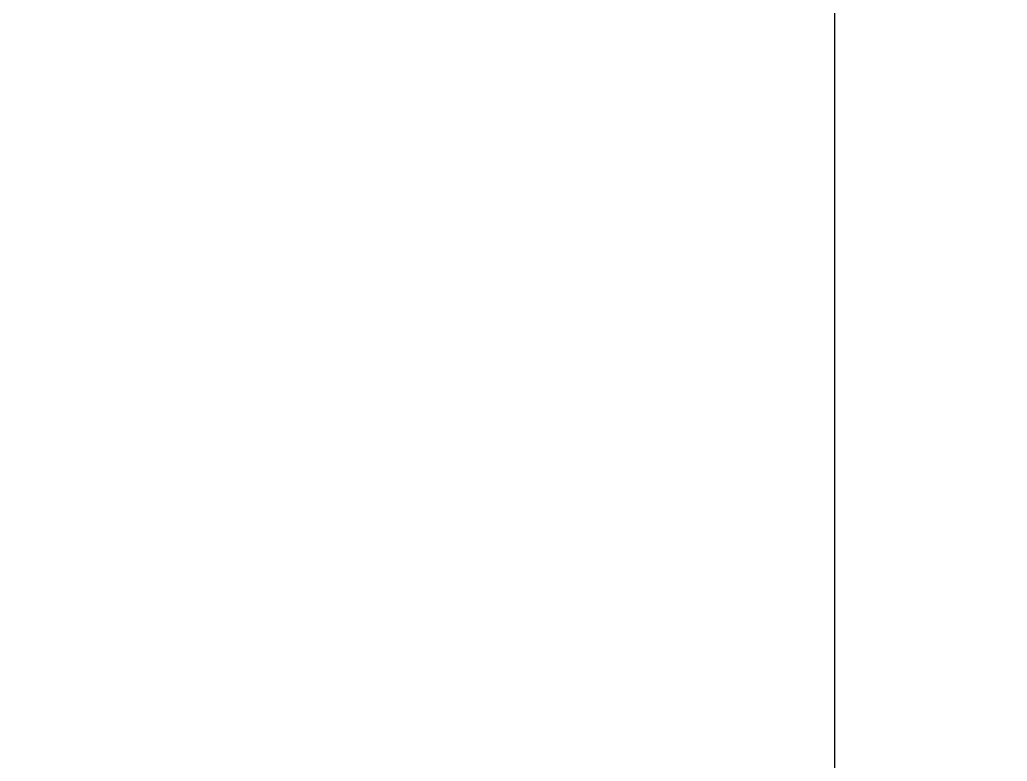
# Model space of a CAD drawing. Header units: millimetres. Extents: x 0 to 69574, y -5 to 41746.
# Drawn here: x 39667.07 to 39680.54, y 24598.29 to 24608.41 of the extents above; entities that cross this region are included whole.
import ezdxf

# ---------------------------------------------------------------- set-up
doc = ezdxf.new("R2010")
doc.units = ezdxf.units.MM
doc.set_wipeout_variables(frame=1)
doc.layers.add('! NO PLOT !', color=7, linetype='Continuous', true_color=0xff75dd, plot=False)
doc.layers.add('000-PI-Oprema', color=30, linetype='Continuous', lineweight=5)
doc.layers.add('000-PI-ORMAR', color=2, linetype='Continuous')

# ---------------------------------------------------------------- blocks, each defined once
blk = doc.blocks.new('F60-47290126')
blk.add_wipeout([(46615.131, 36167.854), (46650.831, 36167.854), (46650.831, 36078.354), (46615.131, 36078.354)]).dxf.layer = '000-PI-Oprema'
at = {"layer": '000-PI-Oprema'}
for p, q in [((46615.131, 36101.825), (46615.131, 36144.384)), ((46616.23, 36107.002), (46616.216, 36106.954)), ((46616.292, 36106.991), (46616.23, 36107.002)), ((46616.23, 36107.002), (46616.23, 36107.002)), ((46616.204, 36106.906), (46616.193, 36106.858)), ((46616.216, 36106.954), (46616.204, 36106.906)), ((46616.355, 36106.979), (46616.292, 36106.991)), ((46616.418, 36106.968), (46616.355, 36106.979)), ((46616.481, 36106.956), (46616.418, 36106.968)), ((46616.544, 36106.945), (46616.481, 36106.956)), ((46616.607, 36106.933), (46616.544, 36106.945)), ((46616.67, 36106.922), (46616.607, 36106.933)), ((46616.638, 36106.856), (46616.648, 36106.878)), ((46616.648, 36106.878), (46616.659, 36106.9)), ((46616.659, 36106.9), (46616.67, 36106.922)), ((46616.67, 36106.922), (46616.67, 36106.922)), ((46617.155, 36106.869), (46617.105, 36106.844)), ((46617.208, 36106.887), (46617.155, 36106.869)), ((46617.263, 36106.898), (46617.208, 36106.887)), ((46617.318, 36106.902), (46617.263, 36106.898)), ((46617.374, 36106.902), (46617.318, 36106.902)), ((46617.43, 36106.897), (46617.374, 36106.902)), ((46617.485, 36106.888), (46617.43, 36106.897)), ((46617.539, 36106.874), (46617.485, 36106.888)), ((46617.591, 36106.855), (46617.539, 36106.874)), ((46616.173, 36106.761), (46616.164, 36106.712)), ((46616.182, 36106.81), (46616.173, 36106.761)), ((46616.193, 36106.858), (46616.182, 36106.81)), ((46616.584, 36106.72), (46616.592, 36106.743)), ((46616.592, 36106.743), (46616.601, 36106.766)), ((46616.601, 36106.766), (46616.61, 36106.788)), ((46616.61, 36106.788), (46616.619, 36106.811)), ((46616.619, 36106.811), (46616.628, 36106.833)), ((46616.628, 36106.833), (46616.638, 36106.856)), ((46616.986, 36106.728), (46616.957, 36106.681)), ((46617.02, 36106.772), (46616.986, 36106.728)), ((46617.06, 36106.811), (46617.02, 36106.772)), ((46617.105, 36106.844), (46617.06, 36106.811)), ((46617.641, 36106.83), (46617.591, 36106.855)), ((46617.688, 36106.801), (46617.641, 36106.83)), ((46617.732, 36106.767), (46617.688, 36106.801)), ((46617.772, 36106.729), (46617.732, 36106.767)), ((46617.808, 36106.687), (46617.772, 36106.729)), ((46616.15, 36106.618), (46616.145, 36106.573)), ((46616.157, 36106.664), (46616.15, 36106.618)), ((46616.164, 36106.712), (46616.157, 36106.664)), ((46616.157, 36106.664), (46616.157, 36106.664)), ((46616.543, 36106.58), (46616.549, 36106.604)), ((46616.549, 36106.604), (46616.555, 36106.627)), ((46616.555, 36106.627), (46616.562, 36106.651)), ((46616.562, 36106.651), (46616.569, 36106.674)), ((46616.569, 36106.674), (46616.576, 36106.697)), ((46616.576, 36106.697), (46616.584, 36106.72)), ((46616.932, 36106.631), (46616.91, 36106.58)), ((46616.957, 36106.681), (46616.932, 36106.631)), ((46617.841, 36106.642), (46617.808, 36106.687)), ((46617.87, 36106.595), (46617.841, 36106.642)), ((46617.895, 36106.546), (46617.87, 36106.595)), ((46616.136, 36106.482), (46616.133, 36106.436)), ((46616.14, 36106.528), (46616.136, 36106.482)), ((46616.145, 36106.573), (46616.14, 36106.528)), ((46616.516, 36106.437), (46616.519, 36106.461)), ((46616.519, 36106.461), (46616.523, 36106.485)), ((46616.523, 36106.485), (46616.527, 36106.509)), ((46616.527, 36106.509), (46616.532, 36106.533)), ((46616.532, 36106.533), (46616.537, 36106.557)), ((46616.537, 36106.557), (46616.543, 36106.58)), ((46616.873, 36106.475), (46616.858, 36106.421)), ((46616.891, 36106.527), (46616.873, 36106.475)), ((46616.91, 36106.58), (46616.891, 36106.527)), ((46617.917, 36106.495), (46617.895, 36106.546)), ((46617.936, 36106.443), (46617.917, 36106.495)), ((46616.132, 36106.391), (46616.131, 36106.345)), ((46616.131, 36106.345), (46616.131, 36106.299)), ((46616.133, 36106.436), (46616.132, 36106.391)), ((46616.508, 36106.316), (46616.509, 36106.34)), ((46616.509, 36106.34), (46616.51, 36106.365)), ((46616.51, 36106.365), (46616.511, 36106.389)), ((46616.511, 36106.389), (46616.514, 36106.413)), ((46616.514, 36106.413), (46616.516, 36106.437)), ((46616.844, 36106.367), (46616.831, 36106.313)), ((46616.858, 36106.421), (46616.844, 36106.367)), ((46617.348, 36106.309), (46617.36, 36106.332)), ((46617.36, 36106.332), (46617.377, 36106.352)), ((46617.377, 36106.352), (46617.398, 36106.368)), ((46617.398, 36106.368), (46617.422, 36106.378)), ((46617.422, 36106.378), (46617.448, 36106.381)), ((46617.448, 36106.381), (46617.474, 36106.378)), ((46617.474, 36106.378), (46617.499, 36106.371)), ((46617.499, 36106.371), (46617.522, 36106.358)), ((46617.522, 36106.358), (46617.542, 36106.341)), ((46617.542, 36106.341), (46617.559, 36106.321)), ((46617.559, 36106.321), (46617.572, 36106.299)), ((46617.951, 36106.39), (46617.936, 36106.443)), ((46617.964, 36106.336), (46617.951, 36106.39)), ((46617.974, 36106.282), (46617.964, 36106.336)), ((46616.131, 36106.299), (46616.132, 36106.254)), ((46616.132, 36106.254), (46616.135, 36106.208)), ((46616.135, 36106.208), (46616.139, 36106.163)), ((46616.508, 36106.291), (46616.508, 36106.316)), ((46616.509, 36106.267), (46616.508, 36106.291)), ((46616.51, 36106.243), (46616.509, 36106.267)), ((46616.512, 36106.218), (46616.51, 36106.243)), ((46616.515, 36106.194), (46616.512, 36106.218)), ((46616.519, 36106.17), (46616.515, 36106.194)), ((46616.807, 36106.191), (46616.801, 36106.167)), ((46616.812, 36106.215), (46616.807, 36106.191)), ((46616.815, 36106.229), (46616.812, 36106.215)), ((46616.812, 36106.215), (46616.812, 36106.215)), ((46616.818, 36106.243), (46616.815, 36106.229)), ((46616.82, 36106.257), (46616.818, 36106.243)), ((46616.823, 36106.271), (46616.82, 36106.257)), ((46616.826, 36106.285), (46616.823, 36106.271)), ((46616.828, 36106.299), (46616.826, 36106.285)), ((46616.831, 36106.313), (46616.828, 36106.299)), ((46616.831, 36106.313), (46616.831, 36106.313)), ((46617.307, 36106.185), (46617.314, 36106.21)), ((46617.314, 36106.21), (46617.321, 36106.235)), ((46617.321, 36106.235), (46617.329, 36106.26)), ((46617.329, 36106.26), (46617.338, 36106.285)), ((46617.338, 36106.285), (46617.348, 36106.309)), ((46617.572, 36106.299), (46617.583, 36106.275)), ((46617.583, 36106.275), (46617.592, 36106.25)), ((46617.592, 36106.25), (46617.598, 36106.225)), ((46617.598, 36106.225), (46617.604, 36106.2)), ((46617.604, 36106.2), (46617.608, 36106.175)), ((46617.982, 36106.227), (46617.974, 36106.282)), ((46617.988, 36106.173), (46617.982, 36106.227)), ((46616.139, 36106.163), (46616.144, 36106.118)), ((46616.144, 36106.118), (46616.15, 36106.072)), ((46616.15, 36106.072), (46616.159, 36106.027)), ((46616.524, 36106.146), (46616.519, 36106.17)), ((46616.53, 36106.122), (46616.524, 36106.146)), ((46616.537, 36106.099), (46616.53, 36106.122)), ((46616.546, 36106.076), (46616.537, 36106.099)), ((46616.557, 36106.054), (46616.546, 36106.076)), ((46616.57, 36106.033), (46616.557, 36106.054)), ((46616.773, 36106.072), (46616.764, 36106.049)), ((46616.781, 36106.095), (46616.773, 36106.072)), ((46616.789, 36106.119), (46616.781, 36106.095)), ((46616.795, 36106.143), (46616.789, 36106.119)), ((46616.801, 36106.167), (46616.795, 36106.143)), ((46617.279, 36106.049), (46617.282, 36106.063)), ((46617.282, 36106.063), (46617.285, 36106.077)), ((46617.285, 36106.077), (46617.287, 36106.091)), ((46617.287, 36106.091), (46617.29, 36106.105)), ((46617.29, 36106.105), (46617.293, 36106.119)), ((46617.293, 36106.119), (46617.295, 36106.134)), ((46617.295, 36106.134), (46617.301, 36106.159)), ((46617.295, 36106.134), (46617.295, 36106.134)), ((46617.301, 36106.159), (46617.307, 36106.185)), ((46617.608, 36106.175), (46617.612, 36106.149)), ((46617.612, 36106.149), (46617.614, 36106.123)), ((46617.614, 36106.123), (46617.616, 36106.098)), ((46617.616, 36106.098), (46617.617, 36106.072)), ((46617.617, 36106.072), (46617.618, 36106.046)), ((46617.991, 36106.118), (46617.988, 36106.173)), ((46617.994, 36106.063), (46617.991, 36106.118)), ((46617.994, 36106.008), (46617.994, 36106.063)), ((46616.159, 36106.027), (46616.169, 36105.982)), ((46616.169, 36105.982), (46616.181, 36105.938)), ((46616.181, 36105.938), (46616.195, 36105.895)), ((46616.586, 36106.014), (46616.57, 36106.033)), ((46616.605, 36105.998), (46616.586, 36106.014)), ((46616.626, 36105.986), (46616.605, 36105.998)), ((46616.65, 36105.979), (46616.626, 36105.986)), ((46616.674, 36105.976), (46616.65, 36105.979)), ((46616.699, 36105.98), (46616.674, 36105.976)), ((46616.721, 36105.99), (46616.699, 36105.98)), ((46616.739, 36106.007), (46616.721, 36105.99)), ((46616.753, 36106.027), (46616.739, 36106.007)), ((46616.764, 36106.049), (46616.753, 36106.027)), ((46617.241, 36105.902), (46617.254, 36105.946)), ((46617.254, 36105.946), (46617.266, 36105.99)), ((46617.266, 36105.99), (46617.276, 36106.035)), ((46617.276, 36106.035), (46617.279, 36106.049)), ((46617.276, 36106.035), (46617.276, 36106.035)), ((46617.611, 36105.917), (46617.609, 36105.891)), ((46617.613, 36105.942), (46617.611, 36105.917)), ((46617.615, 36105.968), (46617.613, 36105.942)), ((46617.617, 36105.994), (46617.615, 36105.968)), ((46617.618, 36106.046), (46617.617, 36106.02)), ((46617.617, 36106.02), (46617.617, 36105.994)), ((46617.99, 36105.897), (46617.993, 36105.952)), ((46617.993, 36105.952), (46617.994, 36106.008)), ((46616.195, 36105.895), (46616.212, 36105.852)), ((46616.212, 36105.852), (46616.231, 36105.811)), ((46616.231, 36105.811), (46616.253, 36105.77)), ((46617.192, 36105.773), (46617.21, 36105.815)), ((46617.21, 36105.815), (46617.227, 36105.858)), ((46617.227, 36105.858), (46617.241, 36105.902)), ((46617.593, 36105.79), (46617.588, 36105.765)), ((46617.598, 36105.815), (46617.593, 36105.79)), ((46617.602, 36105.84), (46617.598, 36105.815)), ((46617.606, 36105.866), (46617.602, 36105.84)), ((46617.609, 36105.891), (46617.606, 36105.866)), ((46617.974, 36105.733), (46617.98, 36105.788)), ((46617.98, 36105.788), (46617.986, 36105.842)), ((46617.986, 36105.842), (46617.99, 36105.897)), ((46616.253, 36105.77), (46616.278, 36105.732)), ((46616.278, 36105.732), (46616.305, 36105.695)), ((46616.305, 36105.695), (46616.335, 36105.661)), ((46616.335, 36105.661), (46616.368, 36105.629)), ((46617.089, 36105.621), (46617.12, 36105.655)), ((46617.12, 36105.655), (46617.147, 36105.692)), ((46617.147, 36105.692), (46617.171, 36105.732)), ((46617.171, 36105.732), (46617.192, 36105.773)), ((46617.562, 36105.665), (46617.554, 36105.64)), ((46617.569, 36105.69), (46617.562, 36105.665)), ((46617.576, 36105.714), (46617.569, 36105.69)), ((46617.582, 36105.739), (46617.576, 36105.714)), ((46617.588, 36105.765), (46617.582, 36105.739)), ((46617.957, 36105.624), (46617.966, 36105.678)), ((46617.966, 36105.678), (46617.974, 36105.733)), ((46616.368, 36105.629), (46616.404, 36105.6)), ((46616.404, 36105.6), (46616.442, 36105.574)), ((46616.442, 36105.574), (46616.483, 36105.553)), ((46616.483, 36105.553), (46616.525, 36105.535)), ((46616.525, 36105.535), (46616.569, 36105.521)), ((46616.569, 36105.521), (46616.614, 36105.51)), ((46616.843, 36105.504), (46616.889, 36105.513)), ((46616.889, 36105.513), (46616.933, 36105.526)), ((46616.933, 36105.526), (46616.976, 36105.542)), ((46616.976, 36105.542), (46617.017, 36105.564)), ((46617.017, 36105.564), (46617.055, 36105.59)), ((46617.055, 36105.59), (46617.089, 36105.621)), ((46617.508, 36105.521), (46617.497, 36105.497)), ((46617.518, 36105.544), (46617.508, 36105.521)), ((46617.528, 36105.568), (46617.518, 36105.544)), ((46617.537, 36105.592), (46617.528, 36105.568)), ((46617.546, 36105.616), (46617.537, 36105.592)), ((46617.554, 36105.64), (46617.546, 36105.616)), ((46617.923, 36105.462), (46617.936, 36105.516)), ((46617.936, 36105.516), (46617.947, 36105.57)), ((46617.947, 36105.57), (46617.957, 36105.624)), ((46616.614, 36105.51), (46616.66, 36105.503)), ((46616.66, 36105.503), (46616.705, 36105.499)), ((46616.705, 36105.499), (46616.752, 36105.498)), ((46616.752, 36105.498), (46616.798, 36105.499)), ((46616.798, 36105.499), (46616.843, 36105.504)), ((46617.448, 36105.406), (46617.435, 36105.384)), ((46617.435, 36105.384), (46617.498, 36105.372)), ((46617.435, 36105.384), (46617.435, 36105.384)), ((46617.461, 36105.428), (46617.448, 36105.406)), ((46617.474, 36105.451), (46617.461, 36105.428)), ((46617.486, 36105.474), (46617.474, 36105.451)), ((46617.497, 36105.497), (46617.486, 36105.474)), ((46617.895, 36105.355), (46617.91, 36105.408)), ((46617.91, 36105.408), (46617.923, 36105.462)), ((46615.131, 36105.304), (46650.831, 36105.304)), ((46617.498, 36105.372), (46617.562, 36105.36)), ((46617.562, 36105.36), (46617.626, 36105.349)), ((46617.626, 36105.349), (46617.689, 36105.337)), ((46617.689, 36105.337), (46617.753, 36105.325)), ((46617.753, 36105.325), (46617.816, 36105.314)), ((46617.816, 36105.314), (46617.88, 36105.302)), ((46617.88, 36105.302), (46617.895, 36105.355)), ((46617.88, 36105.302), (46617.88, 36105.302)), ((46615.131, 36105.178), (46627.381, 36105.178)), ((46616.255, 36105.002), (46616.157, 36105.002)), ((46616.157, 36105.002), (46616.188, 36104.925)), ((46616.157, 36105.002), (46616.157, 36105.002)), ((46616.352, 36105.002), (46616.255, 36105.002)), ((46616.45, 36105.002), (46616.352, 36105.002)), ((46616.547, 36105.002), (46616.45, 36105.002)), ((46616.645, 36105.002), (46616.547, 36105.002)), ((46616.743, 36105.002), (46616.645, 36105.002)), ((46616.84, 36105.002), (46616.743, 36105.002)), ((46616.859, 36104.956), (46616.84, 36105.002)), ((46616.84, 36105.002), (46616.84, 36105.002)), ((46617.264, 36105.002), (46617.925, 36105.002)), ((46617.264, 36104.906), (46617.264, 36105.002)), ((46617.264, 36105.002), (46617.264, 36105.002)), ((46617.925, 36105.002), (46617.925, 36104.898)), ((46617.925, 36105.002), (46617.925, 36105.002)), ((46616.188, 36104.925), (46616.213, 36104.846)), ((46616.213, 36104.846), (46616.231, 36104.766)), ((46616.875, 36104.91), (46616.859, 36104.956)), ((46616.889, 36104.863), (46616.875, 36104.91)), ((46616.9, 36104.816), (46616.889, 36104.863)), ((46617.264, 36104.81), (46617.264, 36104.906)), ((46617.925, 36104.898), (46617.925, 36104.795)), ((46616.231, 36104.766), (46616.242, 36104.684)), ((46616.91, 36104.768), (46616.9, 36104.816)), ((46616.917, 36104.719), (46616.91, 36104.768)), ((46616.923, 36104.67), (46616.917, 36104.719)), ((46617.264, 36104.715), (46617.264, 36104.81)), ((46617.264, 36104.619), (46617.264, 36104.715)), ((46617.925, 36104.795), (46617.925, 36104.691)), ((46616.242, 36104.684), (46616.248, 36104.602)), ((46616.248, 36104.602), (46616.248, 36104.521)), ((46616.926, 36104.621), (46616.923, 36104.67)), ((46616.928, 36104.572), (46616.926, 36104.621)), ((46616.928, 36104.523), (46616.928, 36104.572)), ((46617.264, 36104.523), (46617.264, 36104.619)), ((46617.925, 36104.691), (46617.925, 36104.588)), ((46617.925, 36104.588), (46617.925, 36104.485)), ((46616.244, 36104.439), (46616.237, 36104.357)), ((46616.248, 36104.521), (46616.244, 36104.439)), ((46616.491, 36104.365), (46616.442, 36104.474)), ((46616.442, 36104.474), (46616.926, 36104.474)), ((46616.442, 36104.474), (46616.442, 36104.474)), ((46616.926, 36104.474), (46616.928, 36104.523)), ((46616.926, 36104.474), (46616.926, 36104.474)), ((46617.264, 36104.428), (46617.264, 36104.523)), ((46617.925, 36104.485), (46617.925, 36104.381)), ((46616.237, 36104.357), (46616.226, 36104.276)), ((46616.539, 36104.256), (46616.491, 36104.365)), ((46617.264, 36104.332), (46616.658, 36104.332)), ((46616.658, 36104.332), (46616.754, 36104.117)), ((46616.658, 36104.332), (46616.658, 36104.332)), ((46617.264, 36104.332), (46617.264, 36104.428)), ((46617.264, 36104.332), (46617.264, 36104.332)), ((46617.925, 36104.381), (46617.925, 36104.278)), ((46616.212, 36104.195), (46616.197, 36104.114)), ((46616.226, 36104.276), (46616.212, 36104.195)), ((46616.588, 36104.147), (46616.539, 36104.256)), ((46617.44, 36104.07), (46617.347, 36104.278)), ((46617.925, 36104.278), (46617.347, 36104.278)), ((46617.347, 36104.278), (46617.347, 36104.278)), ((46617.925, 36104.278), (46617.925, 36104.278)), ((46616.18, 36104.033), (46616.163, 36103.953)), ((46616.197, 36104.114), (46616.18, 36104.033)), ((46616.636, 36104.038), (46616.588, 36104.147)), ((46616.684, 36103.929), (46616.636, 36104.038)), ((46616.754, 36104.117), (46616.849, 36103.901)), ((46617.532, 36103.863), (46617.44, 36104.07)), ((46615.131, 36103.899), (46650.831, 36103.899)), ((46616.163, 36103.953), (46616.145, 36103.873)), ((46616.733, 36103.82), (46616.684, 36103.929)), ((46616.849, 36103.901), (46616.945, 36103.686)), ((46616.128, 36103.792), (46616.111, 36103.712)), ((46616.145, 36103.873), (46616.128, 36103.792)), ((46616.781, 36103.711), (46616.733, 36103.82)), ((46617.624, 36103.655), (46617.532, 36103.863)), ((46616.096, 36103.631), (46616.083, 36103.55)), ((46616.111, 36103.712), (46616.096, 36103.631)), ((46616.759, 36103.593), (46616.77, 36103.652)), ((46616.77, 36103.652), (46616.781, 36103.711)), ((46616.781, 36103.711), (46616.781, 36103.711)), ((46616.945, 36103.686), (46617.041, 36103.47)), ((46617.717, 36103.447), (46617.624, 36103.655)), ((46616.083, 36103.55), (46616.072, 36103.469)), ((46616.742, 36103.473), (46616.75, 36103.533)), ((46616.75, 36103.533), (46616.759, 36103.593)), ((46616.064, 36103.387), (46616.06, 36103.305)), ((46616.072, 36103.469), (46616.064, 36103.387)), ((46616.732, 36103.353), (46616.736, 36103.413)), ((46616.736, 36103.413), (46616.742, 36103.473)), ((46617.041, 36103.47), (46617.136, 36103.255)), ((46617.809, 36103.24), (46617.717, 36103.447)), ((46616.06, 36103.305), (46616.06, 36103.223)), ((46616.06, 36103.223), (46616.066, 36103.141)), ((46616.731, 36103.293), (46616.732, 36103.353)), ((46616.731, 36103.232), (46616.731, 36103.293)), ((46616.734, 36103.172), (46616.731, 36103.232)), ((46617.136, 36103.255), (46617.232, 36103.04)), ((46617.901, 36103.032), (46617.809, 36103.24)), ((46616.066, 36103.141), (46616.077, 36103.06)), ((46616.74, 36103.113), (46616.734, 36103.172)), ((46616.749, 36103.054), (46616.74, 36103.113)), ((46616.077, 36103.06), (46616.095, 36102.98)), ((46616.095, 36102.98), (46616.119, 36102.901)), ((46616.762, 36102.995), (46616.749, 36103.054)), ((46616.777, 36102.937), (46616.762, 36102.995)), ((46617.232, 36103.04), (46617.328, 36102.825)), ((46617.993, 36102.825), (46617.901, 36103.032)), ((46616.119, 36102.901), (46616.15, 36102.825)), ((46616.15, 36102.825), (46616.245, 36102.825)), ((46616.15, 36102.825), (46616.15, 36102.825)), ((46616.245, 36102.825), (46616.341, 36102.825)), ((46616.341, 36102.825), (46616.437, 36102.825)), ((46616.437, 36102.825), (46616.532, 36102.825)), ((46616.532, 36102.825), (46616.628, 36102.825)), ((46616.628, 36102.825), (46616.723, 36102.825)), ((46616.723, 36102.825), (46616.819, 36102.825)), ((46616.796, 36102.88), (46616.777, 36102.937)), ((46616.819, 36102.825), (46616.796, 36102.88)), ((46616.819, 36102.825), (46616.819, 36102.825)), ((46617.328, 36102.825), (46617.993, 36102.825)), ((46617.328, 36102.825), (46617.328, 36102.825)), ((46617.993, 36102.825), (46617.993, 36102.825)), ((46615.131, 36101.825), (46650.831, 36101.825)), ((46615.131, 36100.931), (46615.131, 36101.825)), ((46615.131, 36100.609), (46615.131, 36100.931)), ((46615.131, 36100.931), (46650.831, 36100.931)), ((46615.131, 36100.609), (46615.131, 36078.354)), ((46615.131, 36100.609), (46650.831, 36100.609))]:
    blk.add_line(p, q, dxfattribs=at)

msp = doc.modelspace()

# ---------------------------------------------------------------- block references
msp.add_blockref('F60-47290126', (-6945.922, -11498.701))

# ---------------------------------------------------------------- next in the draw order: wipeouts: each hides what was drawn before it
msp.add_wipeout([(39609.684, 24761.404), (40000.172, 24761.404), (39999.684, 22778.904), (39609.672, 22776.904)]).dxf.layer = '000-PI-ORMAR'

# ---------------------------------------------------------------- next in the draw order: linework, layer by layer
at = {"layer": '! NO PLOT !'}
msp.add_line((39678.184, 24684.154), (39678.184, 22854.154), dxfattribs=at)

doc.saveas('drawing.dxf')
